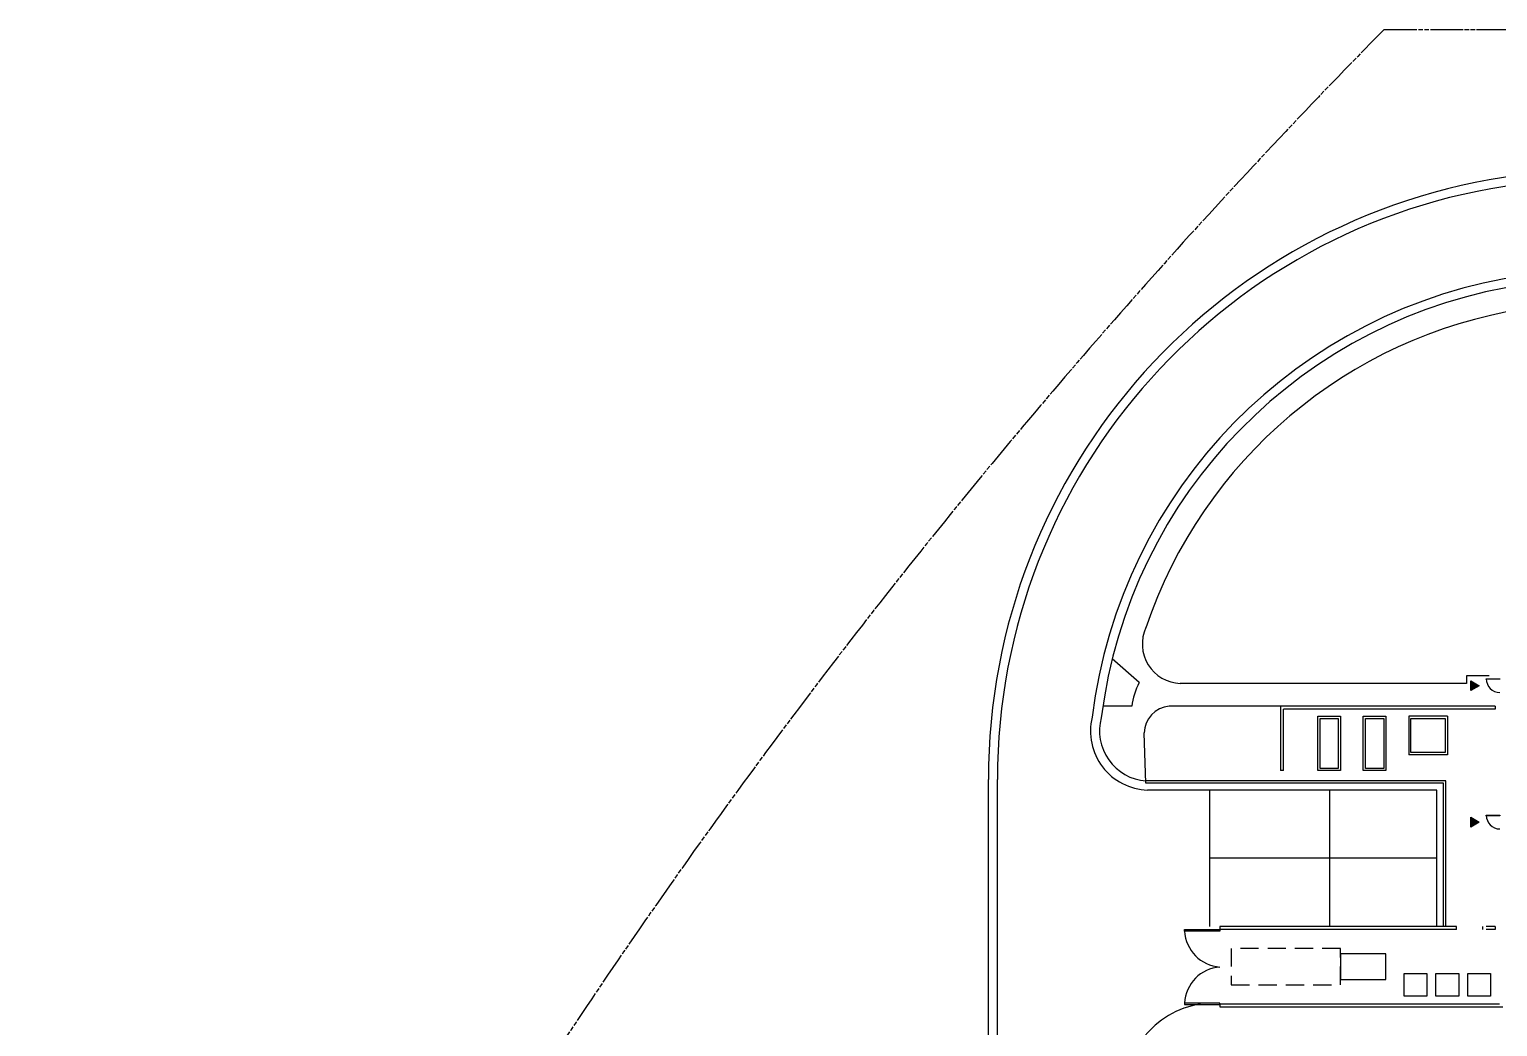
# Model space of a CAD drawing. Header units: inches. Extents: x -744 to 10613, y 1541 to 7685.
# Drawn here: x -744 to 3130, y 5054 to 7685 of the extents above; entities that cross this region are included whole.
import ezdxf

# ---------------------------------------------------------------- set-up
doc = ezdxf.new("R2010")
doc.units = ezdxf.units.IN
doc.header["$LTSCALE"] = 96
doc.header["$MEASUREMENT"] = 0
for name, pattern in [('BOUND3', [1.27, 0.9, -0.04, 0.125, -0.04, 0.125, -0.04]), ('DASHED2', [0.75, 0.5, -0.25]), ('HIDDEN', [0.375, 0.25, -0.125])]:
    doc.linetypes.add(name, pattern=pattern)
for name, color, linetype in [('0_sIDEWALK', 30, 'CONTINUOUS'), ('A-DR', 3, 'CONTINUOUS'), ('A-EQUIP', 1, 'CONTINUOUS'), ('A_1-ENTRY SYMB', 1, 'CONTINUOUS'), ('A_1_CW_GLASS', 1, 'CONTINUOUS'), ('A_SITE', 8, 'CONTINUOUS'), ('PR-BLRW', 95, 'CONTINUOUS'), ('PR-RDCG', 8, 'CONTINUOUS'), ('PR-RDFC', 1, 'CONTINUOUS'), ('PR-RDPKG', 1, 'CONTINUOUS'), ('RC-BD', 5, 'BOUND3')]:
    doc.layers.add(name, color=color, linetype=linetype)

msp = doc.modelspace()

# ---------------------------------------------------------------- hatches: boundary and pattern name
at = {"layer": 'A_1-ENTRY SYMB'}
for points in [[(3059.8, 5966.2), (3082.2, 5953.3), (3059.8, 5940.3)], [(3059.8, 5606.2), (3082.2, 5593.3), (3059.8, 5580.3)]]:
    msp.add_hatch(color=256, dxfattribs=at).paths.add_polyline_path(points)

# ---------------------------------------------------------------- linework, layer by layer
at = {"layer": '0_sIDEWALK'}
for p, q in [((2184.5, 5961.6), (2113.4, 6023.9)), ((3108, 5979.7), (3048, 5979.7)), ((3048, 5979.7), (3048, 5959.2)), ((3048, 5959.2), (2293.1, 5959.2)), ((2165.1, 5899.2), (2088.8, 5899.2)), ((3107.2, 5899.2), (2263.7, 5899.2)), ((2202.1, 5696), (2198, 5828.7))]:
    msp.add_line(p, q, dxfattribs=at)
for centre, radius, start, end in [((3395.8, 5703.1), 1260, 99.0724, 161.329), ((2297.4, 6063.6), 104.5, 155.7495, 267.6415), ((2372.8, 5868.7), 210, 153.7609, 171.6567), ((2270.6, 5827), 72.6, 95.4153, 178.6608)]:
    msp.add_arc(centre, radius, start, end, dxfattribs=at)
at = {"layer": 'A-DR'}
msp.add_lwpolyline([(2397.8, 5112), (2397.8, 5116), (2304.4, 5116), (2304.4, 5112)], close=True, dxfattribs=at)
at = {"layer": 'A-DR', "color": 8}
for centre, start, end in [((2404.5, 5311), 182.8471, 266.1995), ((2404.5, 5111), 93.8005, 177.1529)]:
    msp.add_arc(centre, 100.2, start, end, dxfattribs=at)
at = {"layer": 'A-EQUIP'}
for p, q in [((2895.8, 5873.2), (2895.8, 5771.2)), ((2997.8, 5873.2), (2895.8, 5873.2)), ((2997.8, 5873.2), (2997.8, 5771.2)), ((2997.8, 5771.2), (2895.8, 5771.2))]:
    msp.add_line(p, q, dxfattribs=at)
for points in [[(2655.8, 5873.2), (2715.8, 5873.2), (2715.8, 5729.2), (2655.8, 5729.2), (2655.8, 5873.2)], [(2775.8, 5873.2), (2835.8, 5873.2), (2835.8, 5729.2), (2775.8, 5729.2), (2775.8, 5873.2)], [(2991.8, 5867.2), (2991.8, 5777.2), (2901.8, 5777.2), (2901.8, 5867.2), (2991.8, 5867.2)], [(2943.8, 5194), (2943.8, 5134), (2883.8, 5134), (2883.8, 5194), (2943.8, 5194)], [(3027.8, 5194), (3027.8, 5134), (2967.8, 5134), (2967.8, 5194), (3027.8, 5194)], [(3111.8, 5194), (3111.8, 5134), (3051.8, 5134), (3051.8, 5194), (3111.8, 5194)]]:
    msp.add_lwpolyline(points, dxfattribs=at)
for points in [[(2661.8, 5867.2), (2709.8, 5867.2), (2709.8, 5735.2), (2661.8, 5735.2)], [(2781.8, 5867.2), (2829.8, 5867.2), (2829.8, 5735.2), (2781.8, 5735.2)], [(2835.8, 5178), (2835.8, 5246), (2715.8, 5246), (2715.8, 5178)]]:
    msp.add_lwpolyline(points, close=True, dxfattribs=at)
at = {"layer": 'A_1-ENTRY SYMB'}
for points in [[(3059.8, 5966.2), (3082.2, 5953.3), (3059.8, 5940.3)], [(3059.8, 5606.2), (3082.2, 5593.3), (3059.8, 5580.3)]]:
    msp.add_lwpolyline(points, close=True, dxfattribs=at)
at = {"layer": 'A_1_CW_GLASS'}
for points in [[(3100.5, 5971.3), (3136.5, 5971.3), (3136.5, 5970.3), (3100.5, 5970.3)], [(3100.5, 5611.3), (3136.5, 5611.3), (3136.5, 5610.3), (3100.5, 5610.3)]]:
    msp.add_lwpolyline(points, close=True, dxfattribs=at)
for centre in [(3136.5, 5971.3), (3136.5, 5611.3)]:
    msp.add_arc(centre, 36, 180, 270, dxfattribs=at)
at = {"layer": 'A_SITE', "color": 3, "linetype": 'DASHED2'}
msp.add_lwpolyline([(2715.8, 5164), (2715.8, 5260), (2427.8, 5260), (2427.8, 5164)], close=True, dxfattribs=at)
at = {"layer": 'PR-BLRW'}
for p, q in [((3123.8, 5899.2), (2557.8, 5899.2)), ((2557.8, 5899.2), (2557.8, 5729.2)), ((3123.8, 5891.2), (2565.8, 5891.2)), ((2565.8, 5729.2), (2565.8, 5891.2)), ((3123.8, 5899.2), (3123.8, 5891.2)), ((2565.8, 5729.2), (2557.8, 5729.2)), ((2397.8, 5318), (2397.8, 5310)), ((3021.8, 5318), (2397.8, 5318)), ((3021.8, 5310), (2397.8, 5310)), ((3021.8, 5310), (3021.8, 5318)), ((3123.8, 5318), (3123.8, 5310)), ((2397.8, 5114), (2397.8, 5106)), ((2397.8, 5114), (3135.8, 5114)), ((2397.8, 5106), (3143.8, 5106))]:
    msp.add_line(p, q, dxfattribs=at)
at = {"layer": 'PR-BLRW', "linetype": 'HIDDEN'}
for p, q in [((3123.8, 5318), (3091.8, 5318)), ((3091.8, 5310), (3091.8, 5318)), ((3123.8, 5310), (3091.8, 5310))]:
    msp.add_line(p, q, dxfattribs=at)
at = {"layer": 'PR-BLRW'}
msp.add_lwpolyline([(2397.8, 5310), (2397.8, 5306), (2304.4, 5306), (2304.4, 5310)], close=True, dxfattribs=at)
at = {"layer": 'PR-RDCG'}
for p, q in [((1810.6, 3084.9), (1810.6, 5706)), ((2994, 5702), (2201.9, 5702)), ((2988, 5696), (2202.1, 5696)), ((2988, 5318), (2988, 5696)), ((2994, 5318), (2994, 5702)), ((2970, 5678), (2206.9, 5678)), ((2970, 5318), (2970, 5678))]:
    msp.add_line(p, q, dxfattribs=at)
for centre, radius, start, end in [((3394.6, 5706), 1584, 96.1608, 180.0003), ((3394.6, 5706), 1344, 98.1676, 172.9863), ((2211.4, 5833.2), 155.2, 166.2461, 268.3264), ((2387.6, 4872.2), 245.2, 99.6284, 182.8635)]:
    msp.add_arc(centre, radius, start, end, dxfattribs=at)
at = {"layer": 'PR-RDFC'}
msp.add_line((1786.6, 3084.9), (1786.6, 5706), dxfattribs=at)
for centre, radius, start, end in [((3394.6, 5706), 1608, 96.1608, 180.0003), ((3394.6, 5706), 1320, 98.1676, 172.9073), ((2212.3, 5833.9), 132.3, 164.6449, 265.784)]:
    msp.add_arc(centre, radius, start, end, dxfattribs=at)
at = {"layer": 'PR-RDPKG'}
for p, q in [((2370, 5678), (2370, 5318)), ((2688, 5318), (2688, 5678)), ((2970, 5498), (2370, 5498))]:
    msp.add_line(p, q, dxfattribs=at)
at = {"layer": 'RC-BD'}
msp.add_line((2831.2, 7685.3), (10612.5, 7683.9), dxfattribs=at)
msp.add_arc((15549.7, -4846), 17854.7, 135.42473, 155.86175, dxfattribs=at)

doc.saveas('drawing.dxf')
